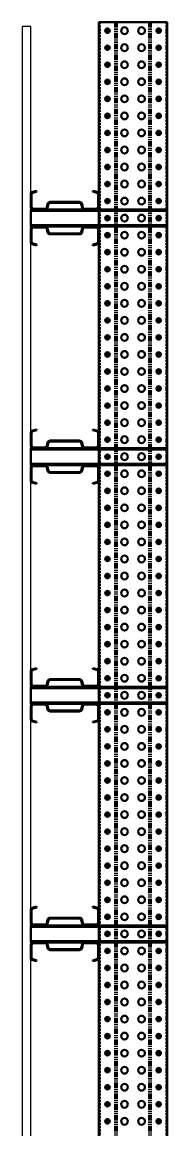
# Model space of a CAD drawing. Header units: millimetres. Extents: x -677815 to 476396, y -125373 to 39000.
# Drawn here: x 410512 to 410939, y -12980 to -9730 of the extents above; entities that cross this region are included whole.
import ezdxf

# ---------------------------------------------------------------- set-up
doc = ezdxf.new("R2010")
doc.units = ezdxf.units.MM
for name, pattern in [('Xref Rapid Pick$0$AM_ISO02W050', [7.5, 6, -1.5]), ('Xref Rapid Pick$0$AM_ISO02W050x2', [3.75, 3, -0.75]), ('Xref Rapid Pick$0$CENTER', [7, 4, -1, 1, -1]), ('Xref Rapid Pick$0$HIDDEN', [9.525, 6.35, -3.175]), ('Xref Rapid Pick$0$PHANTOM2', [31.75, 15.875, -3.175, 3.175, -3.175, 3.175, -3.175])]:
    doc.linetypes.add(name, pattern=pattern)
for name, color, linetype, lineweight in [('AM_BOR', 4, 'Continuous', 25), ('Xref Rapid Pick$0$AM_BOR', 4, 'Continuous', 25), ('Xref Rapid Pick$0$BEAM_SIGMA', 2, 'Continuous', 50), ('Xref Rapid Pick$0$S Cont 2.5', 7, 'Continuous', 50), ('Xref Rapid Pick$0$S Hidden', 9, 'Xref Rapid Pick$0$AM_ISO02W050', 25)]:
    doc.layers.add(name, color=color, linetype=linetype, lineweight=lineweight)
doc.layers.add('Xref Rapid Pick$0$B', color=4, linetype='Continuous')

# ---------------------------------------------------------------- blocks, each defined once
blk = doc.blocks.new('*U794')
for p, q in [((32175, 25), (-25, 25)), ((32175, -175), (32175, 25)), ((32175, -175), (-25, -175))]:
    blk.add_line(p, q)
at = {"color": 8, "linetype": 'Xref Rapid Pick$0$HIDDEN'}
for p, q in [((32175, 22.6), (-25, 22.6)), ((28943.5, 25), (28943.5, 22.6)), ((28956.5, 25), (28956.5, 22.6)), ((28993.5, 25), (28993.5, 22.6)), ((29006.5, 25), (29006.5, 22.6)), ((29043.5, 25), (29043.5, 22.6)), ((29056.5, 25), (29056.5, 22.6)), ((29093.5, 25), (29093.5, 22.6)), ((29106.5, 25), (29106.5, 22.6)), ((29143.5, 25), (29143.5, 22.6)), ((29156.5, 25), (29156.5, 22.6)), ((29193.5, 25), (29193.5, 22.6)), ((29206.5, 25), (29206.5, 22.6)), ((29243.5, 25), (29243.5, 22.6)), ((29256.5, 25), (29256.5, 22.6)), ((29293.5, 25), (29293.5, 22.6)), ((29306.5, 25), (29306.5, 22.6)), ((29343.5, 25), (29343.5, 22.6)), ((29356.5, 25), (29356.5, 22.6)), ((29393.5, 25), (29393.5, 22.6)), ((29406.5, 25), (29406.5, 22.6)), ((29443.5, 25), (29443.5, 22.6)), ((29456.5, 25), (29456.5, 22.6)), ((29493.5, 25), (29493.5, 22.6)), ((29506.5, 25), (29506.5, 22.6)), ((29543.5, 25), (29543.5, 22.6)), ((29556.5, 25), (29556.5, 22.6)), ((29593.5, 25), (29593.5, 22.6)), ((29606.5, 25), (29606.5, 22.6)), ((29643.5, 25), (29643.5, 22.6)), ((29656.5, 25), (29656.5, 22.6)), ((29693.5, 25), (29693.5, 22.6)), ((29706.5, 25), (29706.5, 22.6)), ((29743.5, 25), (29743.5, 22.6)), ((29756.5, 25), (29756.5, 22.6)), ((29793.5, 25), (29793.5, 22.6)), ((29806.5, 25), (29806.5, 22.6)), ((29843.5, 25), (29843.5, 22.6)), ((29856.5, 25), (29856.5, 22.6)), ((29893.5, 25), (29893.5, 22.6)), ((29906.5, 25), (29906.5, 22.6)), ((29943.5, 25), (29943.5, 22.6)), ((29956.5, 25), (29956.5, 22.6)), ((29993.5, 25), (29993.5, 22.6)), ((30006.5, 25), (30006.5, 22.6)), ((30043.5, 25), (30043.5, 22.6)), ((30056.5, 25), (30056.5, 22.6)), ((30093.5, 25), (30093.5, 22.6)), ((30106.5, 25), (30106.5, 22.6)), ((30143.5, 25), (30143.5, 22.6)), ((30156.5, 25), (30156.5, 22.6)), ((30193.5, 25), (30193.5, 22.6)), ((30206.5, 25), (30206.5, 22.6)), ((30243.5, 25), (30243.5, 22.6)), ((30256.5, 25), (30256.5, 22.6)), ((30293.5, 25), (30293.5, 22.6)), ((30306.5, 25), (30306.5, 22.6)), ((30343.5, 25), (30343.5, 22.6)), ((30356.5, 25), (30356.5, 22.6)), ((30393.5, 25), (30393.5, 22.6)), ((30406.5, 25), (30406.5, 22.6)), ((30443.5, 25), (30443.5, 22.6)), ((30456.5, 25), (30456.5, 22.6)), ((30493.5, 25), (30493.5, 22.6)), ((30506.5, 25), (30506.5, 22.6)), ((30543.5, 25), (30543.5, 22.6)), ((30556.5, 25), (30556.5, 22.6)), ((30593.5, 25), (30593.5, 22.6)), ((30606.5, 25), (30606.5, 22.6)), ((30643.5, 25), (30643.5, 22.6)), ((30656.5, 25), (30656.5, 22.6)), ((30693.5, 25), (30693.5, 22.6)), ((30706.5, 25), (30706.5, 22.6)), ((30743.5, 25), (30743.5, 22.6)), ((30756.5, 25), (30756.5, 22.6)), ((30793.5, 25), (30793.5, 22.6)), ((30806.5, 25), (30806.5, 22.6)), ((30843.5, 25), (30843.5, 22.6)), ((30856.5, 25), (30856.5, 22.6)), ((30893.5, 25), (30893.5, 22.6)), ((30906.5, 25), (30906.5, 22.6)), ((30943.5, 25), (30943.5, 22.6)), ((30956.5, 25), (30956.5, 22.6)), ((30993.5, 25), (30993.5, 22.6)), ((31006.5, 25), (31006.5, 22.6)), ((31043.5, 25), (31043.5, 22.6)), ((31056.5, 25), (31056.5, 22.6)), ((31093.5, 25), (31093.5, 22.6)), ((31106.5, 25), (31106.5, 22.6)), ((31143.5, 25), (31143.5, 22.6)), ((31156.5, 25), (31156.5, 22.6)), ((31193.5, 25), (31193.5, 22.6)), ((31206.5, 25), (31206.5, 22.6)), ((31243.5, 25), (31243.5, 22.6)), ((31256.5, 25), (31256.5, 22.6)), ((31293.5, 25), (31293.5, 22.6)), ((31306.5, 25), (31306.5, 22.6)), ((31343.5, 25), (31343.5, 22.6)), ((31356.5, 25), (31356.5, 22.6)), ((31393.5, 25), (31393.5, 22.6)), ((31406.5, 25), (31406.5, 22.6)), ((31443.5, 25), (31443.5, 22.6)), ((31456.5, 25), (31456.5, 22.6)), ((31493.5, 25), (31493.5, 22.6)), ((31506.5, 25), (31506.5, 22.6)), ((31543.5, 25), (31543.5, 22.6)), ((31556.5, 25), (31556.5, 22.6)), ((31593.5, 25), (31593.5, 22.6)), ((31606.5, 25), (31606.5, 22.6)), ((31643.5, 25), (31643.5, 22.6)), ((31656.5, 25), (31656.5, 22.6)), ((31693.5, 25), (31693.5, 22.6)), ((31706.5, 25), (31706.5, 22.6)), ((31743.5, 25), (31743.5, 22.6)), ((31756.5, 25), (31756.5, 22.6)), ((31793.5, 25), (31793.5, 22.6)), ((31806.5, 25), (31806.5, 22.6)), ((31843.5, 25), (31843.5, 22.6)), ((31856.5, 25), (31856.5, 22.6)), ((31893.5, 25), (31893.5, 22.6)), ((31906.5, 25), (31906.5, 22.6)), ((31943.5, 25), (31943.5, 22.6)), ((31956.5, 25), (31956.5, 22.6)), ((31993.5, 25), (31993.5, 22.6)), ((32006.5, 25), (32006.5, 22.6)), ((32043.5, 25), (32043.5, 22.6)), ((32056.5, 25), (32056.5, 22.6)), ((32093.5, 25), (32093.5, 22.6)), ((32106.5, 25), (32106.5, 22.6)), ((32143.5, 25), (32143.5, 22.6)), ((32156.5, 25), (32156.5, 22.6)), ((32175, -172.6), (-25, -172.6)), ((28943.5, -172.6), (28943.5, -175)), ((28956.5, -172.6), (28956.5, -175)), ((28993.5, -172.6), (28993.5, -175)), ((29006.5, -172.6), (29006.5, -175)), ((29043.5, -172.6), (29043.5, -175)), ((29056.5, -172.6), (29056.5, -175)), ((29093.5, -172.6), (29093.5, -175)), ((29106.5, -172.6), (29106.5, -175)), ((29143.5, -172.6), (29143.5, -175)), ((29156.5, -172.6), (29156.5, -175)), ((29193.5, -172.6), (29193.5, -175)), ((29206.5, -172.6), (29206.5, -175)), ((29243.5, -172.6), (29243.5, -175)), ((29256.5, -172.6), (29256.5, -175)), ((29293.5, -172.6), (29293.5, -175)), ((29306.5, -172.6), (29306.5, -175)), ((29343.5, -172.6), (29343.5, -175)), ((29356.5, -172.6), (29356.5, -175)), ((29393.5, -172.6), (29393.5, -175)), ((29406.5, -172.6), (29406.5, -175)), ((29443.5, -172.6), (29443.5, -175)), ((29456.5, -172.6), (29456.5, -175)), ((29493.5, -172.6), (29493.5, -175)), ((29506.5, -172.6), (29506.5, -175)), ((29543.5, -172.6), (29543.5, -175)), ((29556.5, -172.6), (29556.5, -175)), ((29593.5, -172.6), (29593.5, -175)), ((29606.5, -172.6), (29606.5, -175)), ((29643.5, -172.6), (29643.5, -175)), ((29656.5, -172.6), (29656.5, -175)), ((29693.5, -172.6), (29693.5, -175)), ((29706.5, -172.6), (29706.5, -175)), ((29743.5, -172.6), (29743.5, -175)), ((29756.5, -172.6), (29756.5, -175)), ((29793.5, -172.6), (29793.5, -175)), ((29806.5, -172.6), (29806.5, -175)), ((29843.5, -172.6), (29843.5, -175)), ((29856.5, -172.6), (29856.5, -175)), ((29893.5, -172.6), (29893.5, -175)), ((29906.5, -172.6), (29906.5, -175)), ((29943.5, -172.6), (29943.5, -175)), ((29956.5, -172.6), (29956.5, -175)), ((29993.5, -172.6), (29993.5, -175)), ((30006.5, -172.6), (30006.5, -175)), ((30043.5, -172.6), (30043.5, -175)), ((30056.5, -172.6), (30056.5, -175)), ((30093.5, -172.6), (30093.5, -175)), ((30106.5, -172.6), (30106.5, -175)), ((30143.5, -172.6), (30143.5, -175)), ((30156.5, -172.6), (30156.5, -175)), ((30193.5, -172.6), (30193.5, -175)), ((30206.5, -172.6), (30206.5, -175)), ((30243.5, -172.6), (30243.5, -175)), ((30256.5, -172.6), (30256.5, -175)), ((30293.5, -172.6), (30293.5, -175)), ((30306.5, -172.6), (30306.5, -175)), ((30343.5, -172.6), (30343.5, -175)), ((30356.5, -172.6), (30356.5, -175)), ((30393.5, -172.6), (30393.5, -175)), ((30406.5, -172.6), (30406.5, -175)), ((30443.5, -172.6), (30443.5, -175)), ((30456.5, -172.6), (30456.5, -175)), ((30493.5, -172.6), (30493.5, -175)), ((30506.5, -172.6), (30506.5, -175)), ((30543.5, -172.6), (30543.5, -175)), ((30556.5, -172.6), (30556.5, -175)), ((30593.5, -172.6), (30593.5, -175)), ((30606.5, -172.6), (30606.5, -175)), ((30643.5, -172.6), (30643.5, -175)), ((30656.5, -172.6), (30656.5, -175)), ((30693.5, -172.6), (30693.5, -175)), ((30706.5, -172.6), (30706.5, -175)), ((30743.5, -172.6), (30743.5, -175)), ((30756.5, -172.6), (30756.5, -175)), ((30793.5, -172.6), (30793.5, -175)), ((30806.5, -172.6), (30806.5, -175)), ((30843.5, -172.6), (30843.5, -175)), ((30856.5, -172.6), (30856.5, -175)), ((30893.5, -172.6), (30893.5, -175)), ((30906.5, -172.6), (30906.5, -175)), ((30943.5, -172.6), (30943.5, -175)), ((30956.5, -172.6), (30956.5, -175)), ((30993.5, -172.6), (30993.5, -175)), ((31006.5, -172.6), (31006.5, -175)), ((31043.5, -172.6), (31043.5, -175)), ((31056.5, -172.6), (31056.5, -175)), ((31093.5, -172.6), (31093.5, -175)), ((31106.5, -172.6), (31106.5, -175)), ((31143.5, -172.6), (31143.5, -175)), ((31156.5, -172.6), (31156.5, -175)), ((31193.5, -172.6), (31193.5, -175)), ((31206.5, -172.6), (31206.5, -175)), ((31243.5, -172.6), (31243.5, -175)), ((31256.5, -172.6), (31256.5, -175)), ((31293.5, -172.6), (31293.5, -175)), ((31306.5, -172.6), (31306.5, -175)), ((31343.5, -172.6), (31343.5, -175)), ((31356.5, -172.6), (31356.5, -175)), ((31393.5, -172.6), (31393.5, -175)), ((31406.5, -172.6), (31406.5, -175)), ((31443.5, -172.6), (31443.5, -175)), ((31456.5, -172.6), (31456.5, -175)), ((31493.5, -172.6), (31493.5, -175)), ((31506.5, -172.6), (31506.5, -175)), ((31543.5, -172.6), (31543.5, -175)), ((31556.5, -172.6), (31556.5, -175)), ((31593.5, -172.6), (31593.5, -175)), ((31606.5, -172.6), (31606.5, -175)), ((31643.5, -172.6), (31643.5, -175)), ((31656.5, -172.6), (31656.5, -175)), ((31693.5, -172.6), (31693.5, -175)), ((31706.5, -172.6), (31706.5, -175)), ((31743.5, -172.6), (31743.5, -175)), ((31756.5, -172.6), (31756.5, -175)), ((31793.5, -172.6), (31793.5, -175)), ((31806.5, -172.6), (31806.5, -175)), ((31843.5, -172.6), (31843.5, -175)), ((31856.5, -172.6), (31856.5, -175)), ((31893.5, -172.6), (31893.5, -175)), ((31906.5, -172.6), (31906.5, -175)), ((31943.5, -172.6), (31943.5, -175)), ((31956.5, -172.6), (31956.5, -175)), ((31993.5, -172.6), (31993.5, -175)), ((32006.5, -172.6), (32006.5, -175)), ((32043.5, -172.6), (32043.5, -175)), ((32056.5, -172.6), (32056.5, -175)), ((32093.5, -172.6), (32093.5, -175)), ((32106.5, -172.6), (32106.5, -175)), ((32143.5, -172.6), (32143.5, -175)), ((32156.5, -172.6), (32156.5, -175))]:
    blk.add_line(p, q, dxfattribs=at)
at = {"color": 8, "linetype": 'Xref Rapid Pick$0$CENTER'}
for p, q in [((28958.5, 0), (28941.5, 0)), ((28950, 27), (28950, 20.6)), ((28950, -8.5), (28950, 8.5)), ((29008.5, 0), (28991.5, 0)), ((29000, 27), (29000, 20.6)), ((29000, -8.5), (29000, 8.5)), ((29058.5, 0), (29041.5, 0)), ((29050, 27), (29050, 20.6)), ((29050, -8.5), (29050, 8.5)), ((29108.5, 0), (29091.5, 0)), ((29100, 27), (29100, 20.6)), ((29100, -8.5), (29100, 8.5)), ((29158.5, 0), (29141.5, 0)), ((29150, 27), (29150, 20.6)), ((29150, -8.5), (29150, 8.5)), ((29208.5, 0), (29191.5, 0)), ((29200, 27), (29200, 20.6)), ((29200, -8.5), (29200, 8.5)), ((29258.5, 0), (29241.5, 0)), ((29250, 27), (29250, 20.6)), ((29250, -8.5), (29250, 8.5)), ((29308.5, 0), (29291.5, 0)), ((29300, 27), (29300, 20.6)), ((29300, -8.5), (29300, 8.5)), ((29358.5, 0), (29341.5, 0)), ((29350, 27), (29350, 20.6)), ((29350, -8.5), (29350, 8.5)), ((29408.5, 0), (29391.5, 0)), ((29400, 27), (29400, 20.6)), ((29400, -8.5), (29400, 8.5)), ((29458.5, 0), (29441.5, 0)), ((29450, 27), (29450, 20.6)), ((29450, -8.5), (29450, 8.5)), ((29508.5, 0), (29491.5, 0)), ((29500, 27), (29500, 20.6)), ((29500, -8.5), (29500, 8.5)), ((29558.5, 0), (29541.5, 0)), ((29550, 27), (29550, 20.6)), ((29550, -8.5), (29550, 8.5)), ((29608.5, 0), (29591.5, 0)), ((29600, 27), (29600, 20.6)), ((29600, -8.5), (29600, 8.5)), ((29658.5, 0), (29641.5, 0)), ((29650, 27), (29650, 20.6)), ((29650, -8.5), (29650, 8.5)), ((29708.5, 0), (29691.5, 0)), ((29700, 27), (29700, 20.6)), ((29700, -8.5), (29700, 8.5)), ((29758.5, 0), (29741.5, 0)), ((29750, 27), (29750, 20.6)), ((29750, -8.5), (29750, 8.5)), ((29808.5, 0), (29791.5, 0)), ((29800, 27), (29800, 20.6)), ((29800, -8.5), (29800, 8.5)), ((29858.5, 0), (29841.5, 0)), ((29850, 27), (29850, 20.6)), ((29850, -8.5), (29850, 8.5)), ((29908.5, 0), (29891.5, 0)), ((29900, 27), (29900, 20.6)), ((29900, -8.5), (29900, 8.5)), ((29958.5, 0), (29941.5, 0)), ((29950, 27), (29950, 20.6)), ((29950, -8.5), (29950, 8.5)), ((30008.5, 0), (29991.5, 0)), ((30000, 27), (30000, 20.6)), ((30000, -8.5), (30000, 8.5)), ((30058.5, 0), (30041.5, 0)), ((30050, 27), (30050, 20.6)), ((30050, -8.5), (30050, 8.5)), ((30108.5, 0), (30091.5, 0)), ((30100, 27), (30100, 20.6)), ((30100, -8.5), (30100, 8.5)), ((30158.5, 0), (30141.5, 0)), ((30150, 27), (30150, 20.6)), ((30150, -8.5), (30150, 8.5)), ((30208.5, 0), (30191.5, 0)), ((30200, 27), (30200, 20.6)), ((30200, -8.5), (30200, 8.5)), ((30258.5, 0), (30241.5, 0)), ((30250, 27), (30250, 20.6)), ((30250, -8.5), (30250, 8.5)), ((30308.5, 0), (30291.5, 0)), ((30300, 27), (30300, 20.6)), ((30300, -8.5), (30300, 8.5)), ((30358.5, 0), (30341.5, 0)), ((30350, 27), (30350, 20.6)), ((30350, -8.5), (30350, 8.5)), ((30408.5, 0), (30391.5, 0)), ((30400, 27), (30400, 20.6)), ((30400, -8.5), (30400, 8.5)), ((30458.5, 0), (30441.5, 0)), ((30450, 27), (30450, 20.6)), ((30450, -8.5), (30450, 8.5)), ((30508.5, 0), (30491.5, 0)), ((30500, 27), (30500, 20.6)), ((30500, -8.5), (30500, 8.5)), ((30558.5, 0), (30541.5, 0)), ((30550, 27), (30550, 20.6)), ((30550, -8.5), (30550, 8.5)), ((30608.5, 0), (30591.5, 0)), ((30600, 27), (30600, 20.6)), ((30600, -8.5), (30600, 8.5)), ((30658.5, 0), (30641.5, 0)), ((30650, 27), (30650, 20.6)), ((30650, -8.5), (30650, 8.5)), ((30708.5, 0), (30691.5, 0)), ((30700, 27), (30700, 20.6)), ((30700, -8.5), (30700, 8.5)), ((30758.5, 0), (30741.5, 0)), ((30750, 27), (30750, 20.6)), ((30750, -8.5), (30750, 8.5)), ((30808.5, 0), (30791.5, 0)), ((30800, 27), (30800, 20.6)), ((30800, -8.5), (30800, 8.5)), ((30858.5, 0), (30841.5, 0)), ((30850, 27), (30850, 20.6)), ((30850, -8.5), (30850, 8.5)), ((30908.5, 0), (30891.5, 0)), ((30900, 27), (30900, 20.6)), ((30900, -8.5), (30900, 8.5)), ((30958.5, 0), (30941.5, 0)), ((30950, 27), (30950, 20.6)), ((30950, -8.5), (30950, 8.5)), ((31008.5, 0), (30991.5, 0)), ((31000, 27), (31000, 20.6)), ((31000, -8.5), (31000, 8.5)), ((31058.5, 0), (31041.5, 0)), ((31050, 27), (31050, 20.6)), ((31050, -8.5), (31050, 8.5)), ((31108.5, 0), (31091.5, 0)), ((31100, 27), (31100, 20.6)), ((31100, -8.5), (31100, 8.5)), ((31158.5, 0), (31141.5, 0)), ((31150, 27), (31150, 20.6)), ((31150, -8.5), (31150, 8.5)), ((31208.5, 0), (31191.5, 0)), ((31200, 27), (31200, 20.6)), ((31200, -8.5), (31200, 8.5)), ((31258.5, 0), (31241.5, 0)), ((31250, 27), (31250, 20.6)), ((31250, -8.5), (31250, 8.5)), ((31308.5, 0), (31291.5, 0)), ((31300, 27), (31300, 20.6)), ((31300, -8.5), (31300, 8.5)), ((31358.5, 0), (31341.5, 0)), ((31350, 27), (31350, 20.6)), ((31350, -8.5), (31350, 8.5)), ((31408.5, 0), (31391.5, 0)), ((31400, 27), (31400, 20.6)), ((31400, -8.5), (31400, 8.5)), ((31458.5, 0), (31441.5, 0)), ((31450, 27), (31450, 20.6)), ((31450, -8.5), (31450, 8.5)), ((31508.5, 0), (31491.5, 0)), ((31500, 27), (31500, 20.6)), ((31500, -8.5), (31500, 8.5)), ((31558.5, 0), (31541.5, 0)), ((31550, 27), (31550, 20.6)), ((31550, -8.5), (31550, 8.5)), ((31608.5, 0), (31591.5, 0)), ((31600, 27), (31600, 20.6)), ((31600, -8.5), (31600, 8.5)), ((31658.5, 0), (31641.5, 0)), ((31650, 27), (31650, 20.6)), ((31650, -8.5), (31650, 8.5)), ((31708.5, 0), (31691.5, 0)), ((31700, 27), (31700, 20.6)), ((31700, -8.5), (31700, 8.5)), ((31758.5, 0), (31741.5, 0)), ((31750, 27), (31750, 20.6)), ((31750, -8.5), (31750, 8.5)), ((31808.5, 0), (31791.5, 0)), ((31800, 27), (31800, 20.6)), ((31800, -8.5), (31800, 8.5)), ((31858.5, 0), (31841.5, 0)), ((31850, 27), (31850, 20.6)), ((31850, -8.5), (31850, 8.5)), ((31908.5, 0), (31891.5, 0)), ((31900, 27), (31900, 20.6)), ((31900, -8.5), (31900, 8.5)), ((31958.5, 0), (31941.5, 0)), ((31950, 27), (31950, 20.6)), ((31950, -8.5), (31950, 8.5)), ((32008.5, 0), (31991.5, 0)), ((32000, 27), (32000, 20.6)), ((32000, -8.5), (32000, 8.5)), ((32058.5, 0), (32041.5, 0)), ((32050, 27), (32050, 20.6)), ((32050, -8.5), (32050, 8.5)), ((32108.5, 0), (32091.5, 0)), ((32100, 27), (32100, 20.6)), ((32100, -8.5), (32100, 8.5)), ((32158.5, 0), (32141.5, 0)), ((32150, 27), (32150, 20.6)), ((32150, -8.5), (32150, 8.5)), ((28958.5, -150), (28941.5, -150)), ((28950, -158.5), (28950, -141.5)), ((29008.5, -150), (28991.5, -150)), ((29000, -158.5), (29000, -141.5)), ((29058.5, -150), (29041.5, -150)), ((29050, -158.5), (29050, -141.5)), ((29108.5, -150), (29091.5, -150)), ((29100, -158.5), (29100, -141.5)), ((29158.5, -150), (29141.5, -150)), ((29150, -158.5), (29150, -141.5)), ((29208.5, -150), (29191.5, -150)), ((29200, -158.5), (29200, -141.5)), ((29258.5, -150), (29241.5, -150)), ((29250, -158.5), (29250, -141.5)), ((29308.5, -150), (29291.5, -150)), ((29300, -158.5), (29300, -141.5)), ((29358.5, -150), (29341.5, -150)), ((29350, -158.5), (29350, -141.5)), ((29408.5, -150), (29391.5, -150)), ((29400, -158.5), (29400, -141.5)), ((29458.5, -150), (29441.5, -150)), ((29450, -158.5), (29450, -141.5)), ((29508.5, -150), (29491.5, -150)), ((29500, -158.5), (29500, -141.5)), ((29558.5, -150), (29541.5, -150)), ((29550, -158.5), (29550, -141.5)), ((29608.5, -150), (29591.5, -150)), ((29600, -158.5), (29600, -141.5)), ((29658.5, -150), (29641.5, -150)), ((29650, -158.5), (29650, -141.5)), ((29708.5, -150), (29691.5, -150)), ((29700, -158.5), (29700, -141.5)), ((29758.5, -150), (29741.5, -150)), ((29750, -158.5), (29750, -141.5)), ((29808.5, -150), (29791.5, -150)), ((29800, -158.5), (29800, -141.5)), ((29858.5, -150), (29841.5, -150)), ((29850, -158.5), (29850, -141.5)), ((29908.5, -150), (29891.5, -150)), ((29900, -158.5), (29900, -141.5)), ((29958.5, -150), (29941.5, -150)), ((29950, -158.5), (29950, -141.5)), ((30008.5, -150), (29991.5, -150)), ((30000, -158.5), (30000, -141.5)), ((30058.5, -150), (30041.5, -150)), ((30050, -158.5), (30050, -141.5)), ((30108.5, -150), (30091.5, -150)), ((30100, -158.5), (30100, -141.5)), ((30158.5, -150), (30141.5, -150)), ((30150, -158.5), (30150, -141.5)), ((30208.5, -150), (30191.5, -150)), ((30200, -158.5), (30200, -141.5)), ((30258.5, -150), (30241.5, -150)), ((30250, -158.5), (30250, -141.5)), ((30308.5, -150), (30291.5, -150)), ((30300, -158.5), (30300, -141.5)), ((30358.5, -150), (30341.5, -150)), ((30350, -158.5), (30350, -141.5)), ((30408.5, -150), (30391.5, -150)), ((30400, -158.5), (30400, -141.5)), ((30458.5, -150), (30441.5, -150)), ((30450, -158.5), (30450, -141.5)), ((30508.5, -150), (30491.5, -150)), ((30500, -158.5), (30500, -141.5)), ((30558.5, -150), (30541.5, -150)), ((30550, -158.5), (30550, -141.5)), ((30608.5, -150), (30591.5, -150)), ((30600, -158.5), (30600, -141.5)), ((30658.5, -150), (30641.5, -150)), ((30650, -158.5), (30650, -141.5)), ((30708.5, -150), (30691.5, -150)), ((30700, -158.5), (30700, -141.5)), ((30758.5, -150), (30741.5, -150)), ((30750, -158.5), (30750, -141.5)), ((30808.5, -150), (30791.5, -150)), ((30800, -158.5), (30800, -141.5)), ((30858.5, -150), (30841.5, -150)), ((30850, -158.5), (30850, -141.5)), ((30908.5, -150), (30891.5, -150)), ((30900, -158.5), (30900, -141.5)), ((30958.5, -150), (30941.5, -150)), ((30950, -158.5), (30950, -141.5)), ((31008.5, -150), (30991.5, -150)), ((31000, -158.5), (31000, -141.5)), ((31058.5, -150), (31041.5, -150)), ((31050, -158.5), (31050, -141.5)), ((31108.5, -150), (31091.5, -150)), ((31100, -158.5), (31100, -141.5)), ((31158.5, -150), (31141.5, -150)), ((31150, -158.5), (31150, -141.5)), ((31208.5, -150), (31191.5, -150)), ((31200, -158.5), (31200, -141.5)), ((31258.5, -150), (31241.5, -150)), ((31250, -158.5), (31250, -141.5)), ((31308.5, -150), (31291.5, -150)), ((31300, -158.5), (31300, -141.5)), ((31358.5, -150), (31341.5, -150)), ((31350, -158.5), (31350, -141.5)), ((31408.5, -150), (31391.5, -150)), ((31400, -158.5), (31400, -141.5)), ((31458.5, -150), (31441.5, -150)), ((31450, -158.5), (31450, -141.5)), ((31508.5, -150), (31491.5, -150)), ((31500, -158.5), (31500, -141.5)), ((31558.5, -150), (31541.5, -150)), ((31550, -158.5), (31550, -141.5)), ((31608.5, -150), (31591.5, -150)), ((31600, -158.5), (31600, -141.5)), ((31658.5, -150), (31641.5, -150)), ((31650, -158.5), (31650, -141.5)), ((31708.5, -150), (31691.5, -150)), ((31700, -158.5), (31700, -141.5)), ((31758.5, -150), (31741.5, -150)), ((31750, -158.5), (31750, -141.5)), ((31808.5, -150), (31791.5, -150)), ((31800, -158.5), (31800, -141.5)), ((31858.5, -150), (31841.5, -150)), ((31850, -158.5), (31850, -141.5)), ((31908.5, -150), (31891.5, -150)), ((31900, -158.5), (31900, -141.5)), ((31958.5, -150), (31941.5, -150)), ((31950, -158.5), (31950, -141.5)), ((32008.5, -150), (31991.5, -150)), ((32000, -158.5), (32000, -141.5)), ((32058.5, -150), (32041.5, -150)), ((32050, -158.5), (32050, -141.5)), ((32108.5, -150), (32091.5, -150)), ((32100, -158.5), (32100, -141.5)), ((32158.5, -150), (32141.5, -150)), ((32150, -158.5), (32150, -141.5)), ((28950, -170.6), (28950, -177)), ((29000, -170.6), (29000, -177)), ((29050, -170.6), (29050, -177)), ((29100, -170.6), (29100, -177)), ((29150, -170.6), (29150, -177)), ((29200, -170.6), (29200, -177)), ((29250, -170.6), (29250, -177)), ((29300, -170.6), (29300, -177)), ((29350, -170.6), (29350, -177)), ((29400, -170.6), (29400, -177)), ((29450, -170.6), (29450, -177)), ((29500, -170.6), (29500, -177)), ((29550, -170.6), (29550, -177)), ((29600, -170.6), (29600, -177)), ((29650, -170.6), (29650, -177)), ((29700, -170.6), (29700, -177)), ((29750, -170.6), (29750, -177)), ((29800, -170.6), (29800, -177)), ((29850, -170.6), (29850, -177)), ((29900, -170.6), (29900, -177)), ((29950, -170.6), (29950, -177)), ((30000, -170.6), (30000, -177)), ((30050, -170.6), (30050, -177)), ((30100, -170.6), (30100, -177)), ((30150, -170.6), (30150, -177)), ((30200, -170.6), (30200, -177)), ((30250, -170.6), (30250, -177)), ((30300, -170.6), (30300, -177)), ((30350, -170.6), (30350, -177)), ((30400, -170.6), (30400, -177)), ((30450, -170.6), (30450, -177)), ((30500, -170.6), (30500, -177)), ((30550, -170.6), (30550, -177)), ((30600, -170.6), (30600, -177)), ((30650, -170.6), (30650, -177)), ((30700, -170.6), (30700, -177)), ((30750, -170.6), (30750, -177)), ((30800, -170.6), (30800, -177)), ((30850, -170.6), (30850, -177)), ((30900, -170.6), (30900, -177)), ((30950, -170.6), (30950, -177)), ((31000, -170.6), (31000, -177)), ((31050, -170.6), (31050, -177)), ((31100, -170.6), (31100, -177)), ((31150, -170.6), (31150, -177)), ((31200, -170.6), (31200, -177)), ((31250, -170.6), (31250, -177)), ((31300, -170.6), (31300, -177)), ((31350, -170.6), (31350, -177)), ((31400, -170.6), (31400, -177)), ((31450, -170.6), (31450, -177)), ((31500, -170.6), (31500, -177)), ((31550, -170.6), (31550, -177)), ((31600, -170.6), (31600, -177)), ((31650, -170.6), (31650, -177)), ((31700, -170.6), (31700, -177)), ((31750, -170.6), (31750, -177)), ((31800, -170.6), (31800, -177)), ((31850, -170.6), (31850, -177)), ((31900, -170.6), (31900, -177)), ((31950, -170.6), (31950, -177)), ((32000, -170.6), (32000, -177)), ((32050, -170.6), (32050, -177)), ((32100, -170.6), (32100, -177)), ((32150, -170.6), (32150, -177))]:
    blk.add_line(p, q, dxfattribs=at)
at = {"color": 9, "linetype": 'Xref Rapid Pick$0$PHANTOM2'}
for p, q in [((32175, -22.5), (-25, -22.5)), ((32175, -27.9), (-25, -27.9)), ((32175, -122.1), (-25, -122.1)), ((32175, -127.5), (-25, -127.5))]:
    blk.add_line(p, q, dxfattribs=at)
at = {"extrusion": (0, 0, -1)}
for centre in [(-28950, 0), (-29000, 0), (-29050, 0), (-29100, 0), (-29150, 0), (-29200, 0), (-29250, 0), (-29300, 0), (-29350, 0), (-29400, 0), (-29450, 0), (-29500, 0), (-29550, 0), (-29600, 0), (-29650, 0), (-29700, 0), (-29750, 0), (-29800, 0), (-29850, 0), (-29900, 0), (-29950, 0), (-30000, 0), (-30050, 0), (-30100, 0), (-30150, 0), (-30200, 0), (-30250, 0), (-30300, 0), (-30350, 0), (-30400, 0), (-30450, 0), (-30500, 0), (-30550, 0), (-30600, 0), (-30650, 0), (-30700, 0), (-30750, 0), (-30800, 0), (-30850, 0), (-30900, 0), (-30950, 0), (-31000, 0), (-31050, 0), (-31100, 0), (-31150, 0), (-31200, 0), (-31250, 0), (-31300, 0), (-31350, 0), (-31400, 0), (-31450, 0), (-31500, 0), (-31550, 0), (-31600, 0), (-31650, 0), (-31700, 0), (-31750, 0), (-31800, 0), (-31850, 0), (-31900, 0), (-31950, 0), (-32000, 0), (-32050, 0), (-32100, 0), (-32150, 0)]:
    blk.add_circle(centre, 6.5, dxfattribs=at)
for centre, radius in [((28950, -50), 10), ((29000, -50), 10), ((29050, -50), 10), ((29100, -50), 10), ((29150, -50), 10), ((29200, -50), 10), ((29250, -50), 10), ((29300, -50), 10), ((29350, -50), 10), ((29400, -50), 10), ((29450, -50), 10), ((29500, -50), 10), ((29550, -50), 10), ((29600, -50), 10), ((29650, -50), 10), ((29700, -50), 10), ((29750, -50), 10), ((29800, -50), 10), ((29850, -50), 10), ((29900, -50), 10), ((29950, -50), 10), ((30000, -50), 10), ((30050, -50), 10), ((30100, -50), 10), ((30150, -50), 10), ((30200, -50), 10), ((30250, -50), 10), ((30300, -50), 10), ((30350, -50), 10), ((30400, -50), 10), ((30450, -50), 10), ((30500, -50), 10), ((30550, -50), 10), ((30600, -50), 10), ((30650, -50), 10), ((30700, -50), 10), ((30750, -50), 10), ((30800, -50), 10), ((30850, -50), 10), ((30900, -50), 10), ((30950, -50), 10), ((31000, -50), 10), ((31050, -50), 10), ((31100, -50), 10), ((31150, -50), 10), ((31200, -50), 10), ((31250, -50), 10), ((31300, -50), 10), ((31350, -50), 10), ((31400, -50), 10), ((31450, -50), 10), ((31500, -50), 10), ((31550, -50), 10), ((31600, -50), 10), ((31650, -50), 10), ((31700, -50), 10), ((31750, -50), 10), ((31800, -50), 10), ((31850, -50), 10), ((31900, -50), 10), ((31950, -50), 10), ((32000, -50), 10), ((32050, -50), 10), ((32100, -50), 10), ((32150, -50), 10), ((28950, -100), 10), ((29000, -100), 10), ((29050, -100), 10), ((29100, -100), 10), ((29150, -100), 10), ((29200, -100), 10), ((29250, -100), 10), ((29300, -100), 10), ((29350, -100), 10), ((29400, -100), 10), ((29450, -100), 10), ((29500, -100), 10), ((29550, -100), 10), ((29600, -100), 10), ((29650, -100), 10), ((29700, -100), 10), ((29750, -100), 10), ((29800, -100), 10), ((29850, -100), 10), ((29900, -100), 10), ((29950, -100), 10), ((30000, -100), 10), ((30050, -100), 10), ((30100, -100), 10), ((30150, -100), 10), ((30200, -100), 10), ((30250, -100), 10), ((30300, -100), 10), ((30350, -100), 10), ((30400, -100), 10), ((30450, -100), 10), ((30500, -100), 10), ((30550, -100), 10), ((30600, -100), 10), ((30650, -100), 10), ((30700, -100), 10), ((30750, -100), 10), ((30800, -100), 10), ((30850, -100), 10), ((30900, -100), 10), ((30950, -100), 10), ((31000, -100), 10), ((31050, -100), 10), ((31100, -100), 10), ((31150, -100), 10), ((31200, -100), 10), ((31250, -100), 10), ((31300, -100), 10), ((31350, -100), 10), ((31400, -100), 10), ((31450, -100), 10), ((31500, -100), 10), ((31550, -100), 10), ((31600, -100), 10), ((31650, -100), 10), ((31700, -100), 10), ((31750, -100), 10), ((31800, -100), 10), ((31850, -100), 10), ((31900, -100), 10), ((31950, -100), 10), ((32000, -100), 10), ((32050, -100), 10), ((32100, -100), 10), ((32150, -100), 10), ((28950, -150), 6.5), ((29000, -150), 6.5), ((29050, -150), 6.5), ((29100, -150), 6.5), ((29150, -150), 6.5), ((29200, -150), 6.5), ((29250, -150), 6.5), ((29300, -150), 6.5), ((29350, -150), 6.5), ((29400, -150), 6.5), ((29450, -150), 6.5), ((29500, -150), 6.5), ((29550, -150), 6.5), ((29600, -150), 6.5), ((29650, -150), 6.5), ((29700, -150), 6.5), ((29750, -150), 6.5), ((29800, -150), 6.5), ((29850, -150), 6.5), ((29900, -150), 6.5), ((29950, -150), 6.5), ((30000, -150), 6.5), ((30050, -150), 6.5), ((30100, -150), 6.5), ((30150, -150), 6.5), ((30200, -150), 6.5), ((30250, -150), 6.5), ((30300, -150), 6.5), ((30350, -150), 6.5), ((30400, -150), 6.5), ((30450, -150), 6.5), ((30500, -150), 6.5), ((30550, -150), 6.5), ((30600, -150), 6.5), ((30650, -150), 6.5), ((30700, -150), 6.5), ((30750, -150), 6.5), ((30800, -150), 6.5), ((30850, -150), 6.5), ((30900, -150), 6.5), ((30950, -150), 6.5), ((31000, -150), 6.5), ((31050, -150), 6.5), ((31100, -150), 6.5), ((31150, -150), 6.5), ((31200, -150), 6.5), ((31250, -150), 6.5), ((31300, -150), 6.5), ((31350, -150), 6.5), ((31400, -150), 6.5), ((31450, -150), 6.5), ((31500, -150), 6.5), ((31550, -150), 6.5), ((31600, -150), 6.5), ((31650, -150), 6.5), ((31700, -150), 6.5), ((31750, -150), 6.5), ((31800, -150), 6.5), ((31850, -150), 6.5), ((31900, -150), 6.5), ((31950, -150), 6.5), ((32000, -150), 6.5), ((32050, -150), 6.5), ((32100, -150), 6.5), ((32150, -150), 6.5)]:
    blk.add_circle(centre, radius)
blk = doc.blocks.new('Xref Rapid Pick$0$RK1223 sv')
at = {"color": 8, "linetype": 'Xref Rapid Pick$0$CENTER'}
for p, q in [((-2, 0), (4.4, 0)), ((25, 27), (25, 20.6)), ((18, -50), (24.4, -50)), ((18, -100), (24.4, -100)), ((-2, -150), (4.4, -150)), ((25, -177), (25, -170.6))]:
    blk.add_line(p, q, dxfattribs=at)
for p, q in [((0, 17.1), (0, -16.5)), ((2.4, 17.1), (2.4, -16.5)), ((44.2, 25), (7.9, 25)), ((44.2, 22.6), (7.9, 22.6)), ((52.7, 6.9), (49.6, 18.5)), ((55, 7.6), (51.9, 19.1)), ((55, 7.6), (52.7, 6.9)), ((5.9, -24.1), (15.6, -26.7)), ((6.5, -21.8), (16.2, -24.4)), ((20, -32.5), (20, -117.5)), ((22.4, -32.5), (22.4, -117.5)), ((5.9, -125.9), (15.6, -123.3)), ((6.5, -128.2), (16.2, -125.6)), ((0, -167.1), (0, -133.5)), ((2.4, -167.1), (2.4, -133.5)), ((52.7, -156.9), (49.6, -168.5)), ((55, -157.6), (51.9, -169.1)), ((55, -157.6), (52.7, -156.9)), ((44.2, -172.6), (7.9, -172.6)), ((44.2, -175), (7.9, -175))]:
    blk.add_line(p, q)
at = {"color": 8, "linetype": 'Xref Rapid Pick$0$HIDDEN'}
for p, q in [((2.4, 6.5), (0, 6.5)), ((18.5, 22.6), (18.5, 25)), ((31.5, 22.6), (31.5, 25)), ((2.4, -6.5), (0, -6.5)), ((22.4, -40), (20, -40)), ((22.4, -60), (20, -60)), ((22.4, -90), (20, -90)), ((22.4, -110), (20, -110)), ((2.4, -143.5), (0, -143.5)), ((2.4, -156.5), (0, -156.5)), ((18.5, -172.6), (18.5, -175)), ((31.5, -172.6), (31.5, -175))]:
    blk.add_line(p, q, dxfattribs=at)
for centre, radius, start, end in [((7.9, 17.1), 7.9, 90, 180), ((7.9, 17.1), 5.5, 90, 180), ((44.2, 17.1), 7.9, 15, 90), ((44.2, 17.1), 5.5, 15, 90), ((7.9, -16.5), 7.9, 180, 255), ((7.9, -16.5), 5.5, 180, 255), ((14, -32.5), 6, 0, 75), ((14, -32.5), 8.4, 0, 75), ((7.9, -133.5), 7.9, 105, 180), ((7.9, -133.5), 5.5, 105, 180), ((14, -117.5), 6, 285, 360), ((14, -117.5), 8.4, 285, 360), ((7.9, -167.1), 7.9, 180, 270), ((7.9, -167.1), 5.5, 180, 270), ((44.2, -167.1), 5.5, 270, 345), ((44.2, -167.1), 7.9, 270, 345)]:
    blk.add_arc(centre, radius, start, end)
blk = doc.blocks.new('*U791')
at = {"layer": 'Xref Rapid Pick$0$BEAM_SIGMA'}
blk.add_blockref('Xref Rapid Pick$0$RK1223 sv', (0, 0), dxfattribs=at)
blk = doc.blocks.new('Xref Rapid Pick$0$A$C3945242F')
at = {"layer": 'Xref Rapid Pick$0$S Cont 2.5'}
for p, q in [((0, 400), (0, 0)), ((50, 400), (0, 400)), ((50, 0), (50, 400)), ((0, 0), (50, 0))]:
    blk.add_line(p, q, dxfattribs=at)
at = {"layer": 'Xref Rapid Pick$0$S Hidden', "linetype": 'Xref Rapid Pick$0$AM_ISO02W050x2', "lineweight": 50}
for p, q in [((4, 400), (4, 0)), ((46, 0), (46, 400))]:
    blk.add_line(p, q, dxfattribs=at)
blk = doc.blocks.new('*U877')
at = {"xscale": -1}
blk.add_blockref('*U791', (-25, 159.5), dxfattribs=at)
blk.add_blockref('*U791', (25, 159.5))
at = {"layer": 'Xref Rapid Pick$0$AM_BOR'}
blk.add_blockref('Xref Rapid Pick$0$A$C3945242F', (-25, -215.5), dxfattribs=at)
blk = doc.blocks.new('*U878')
at = {"layer": 'Xref Rapid Pick$0$B', "color": 0, "linetype": 'ByBlock', "lineweight": -2, "transparency": 16777216}
for p in [(29400, 0), (30100, 0), (30800, 0), (31500, 0)]:
    blk.add_blockref('*U877', p, dxfattribs=at)
blk = doc.blocks.new('Xref Rapid Pick')
at = {"layer": 'Xref Rapid Pick$0$AM_BOR', "color": 6}
blk.add_lwpolyline([(410536.6, -41930), (410536.6, -9742.7), (410511.6, -9742.7), (410511.6, -41930)], close=True, dxfattribs=at)
at = {"layer": 'Xref Rapid Pick$0$B', "rotation": 90}
blk.add_blockref('*U878', (410721.1, -41805), dxfattribs=at)
at = {"layer": 'Xref Rapid Pick$0$BEAM_SIGMA', "rotation": 90}
blk.add_blockref('*U794', (410761.6, -41905), dxfattribs=at)

msp = doc.modelspace()

# ---------------------------------------------------------------- block references
at = {"layer": 'AM_BOR'}
msp.add_blockref('Xref Rapid Pick', (0, 0), dxfattribs=at)

doc.saveas('drawing.dxf')
